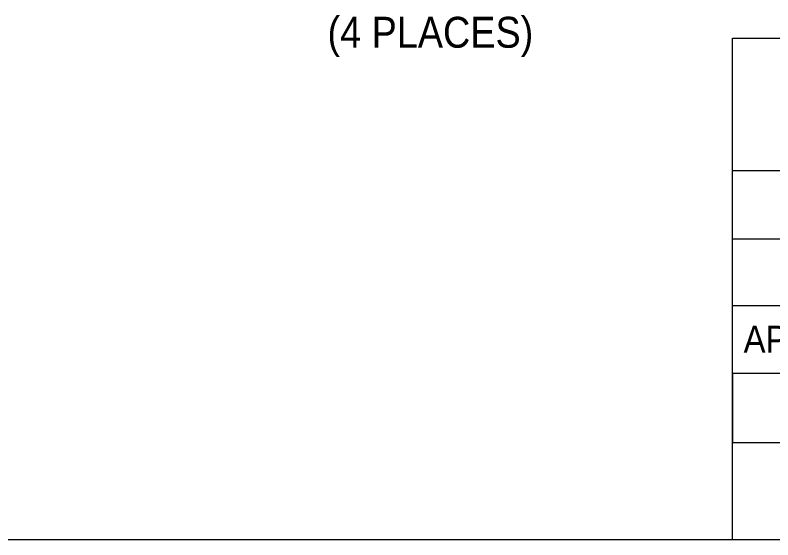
# Model space of a CAD drawing. Header units: millimetres. Extents: x 2 to 278, y 1 to 215.
# Drawn here: x 122.6 to 174.4, y 0.9 to 36.8 of the extents above; entities that cross this region are included whole.
import ezdxf

# ---------------------------------------------------------------- set-up
doc = ezdxf.new("R2010")
doc.units = ezdxf.units.MM
doc.styles.add('SLDTEXTSTYLE0', font='GOTHIC.TTF', dxfattribs={"width": 0.913})

msp = doc.modelspace()

# ---------------------------------------------------------------- linework, layer by layer
at = {"color": 7, "linetype": 'Continuous', "lineweight": 18}
for p, q in [((171.633, 7.563), (171.633, 35.239)), ((171.633, 35.239), (215.743, 35.239)), ((171.633, 12.296), (171.633, 26.166)), ((171.633, 0.903), (171.633, 26.166)), ((215.743, 26.166), (171.633, 26.166)), ((215.743, 21.487), (171.633, 21.487)), ((215.743, 16.922), (171.633, 16.922)), ((215.743, 12.296), (171.633, 12.296)), ((171.633, 12.296), (171.633, 7.563)), ((171.633, 7.563), (215.743, 7.563)), ((277.989, 0.903), (1.579, 0.903))]:
    msp.add_line(p, q, dxfattribs=at)

# ---------------------------------------------------------------- texts
at = {"color": 7, "linetype": 'Continuous', "lineweight": 0, "attachment_point": 1, "style": 'SLDTEXTSTYLE0'}
for s, insert, char_height in [('(4 PLACES)', (143.938, 36.701), 2.1167), ('APPROVAL', (172.396, 15.557), 1.8521)]:
    msp.add_mtext(s, dxfattribs=dict(at, insert=insert, char_height=char_height))

doc.saveas('drawing.dxf')
